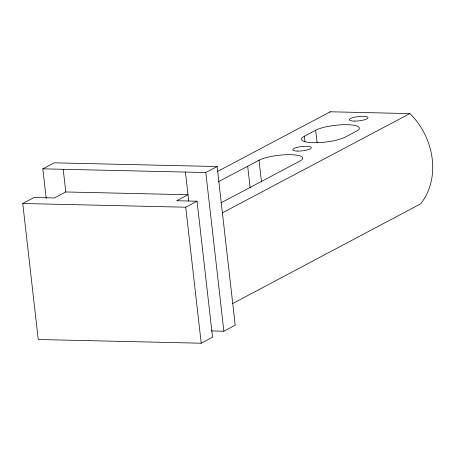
<?xml version="1.0" encoding="UTF-8"?>
<svg xmlns="http://www.w3.org/2000/svg" width="455" height="455" viewBox="0 0 455 455"><rect width="100%" height="100%" fill="white"/><g stroke="black" fill="none" stroke-linecap="round" stroke-linejoin="round"><path stroke-width="0.68" d="M329.767 112.226L330.245 111.782L409.847 113.596L410.433 114.063A65.668 54.987 62.1 0 1 420.659 203.829L232.454 303.656M46.205 198.448L42.833 168.828L54.162 162.827L217.132 166.536L235.212 325.217L223.877 331.217L211.234 330.927M22.75 203.493L34.085 197.493L54.452 197.959L65.787 191.959L188.012 194.74L176.676 200.74L197.049 201.207L212.548 337.218L201.212 343.218L38.248 339.504L22.75 203.493L185.72 207.207L197.049 201.207M42.833 168.828L205.802 172.536L217.132 166.536M217.325 171.569L330.245 111.782M218.326 181.767L259.014 160.228A23.455 5.437 -6.5 0 1 290.717 154.689A23.455 5.437 -6.5 0 1 299.76 161.155L220.965 202.867M304.344 136.227L315.679 130.227A23.455 5.437 -6.5 0 1 347.381 124.693A23.455 5.437 -6.5 0 1 356.419 131.154L345.089 137.154A23.455 5.437 -6.5 0 1 313.381 142.688A23.455 5.437 -6.5 0 1 304.344 136.227L304.986 141.852M222.273 212.906L409.847 113.596M315.679 130.227L317.118 142.876M259.014 160.228L261.5 182.017M247.685 166.223L250.165 188.017M205.802 172.536L223.877 331.217M185.43 172.075L188.734 201.082M185.72 207.207L201.212 343.218M63.205 169.288L65.787 191.959M297.519 151.088A9.379 2.173 -6.5 0 0 311.374 147.648A9.379 2.173 -6.5 0 0 297.263 147.329A9.379 2.173 -6.5 0 0 297.519 151.088M354.183 121.093A9.379 2.173 -6.5 0 0 368.038 117.652A9.379 2.173 -6.5 0 0 353.922 117.327A9.379 2.173 -6.5 0 0 354.183 121.093"/></g></svg>
